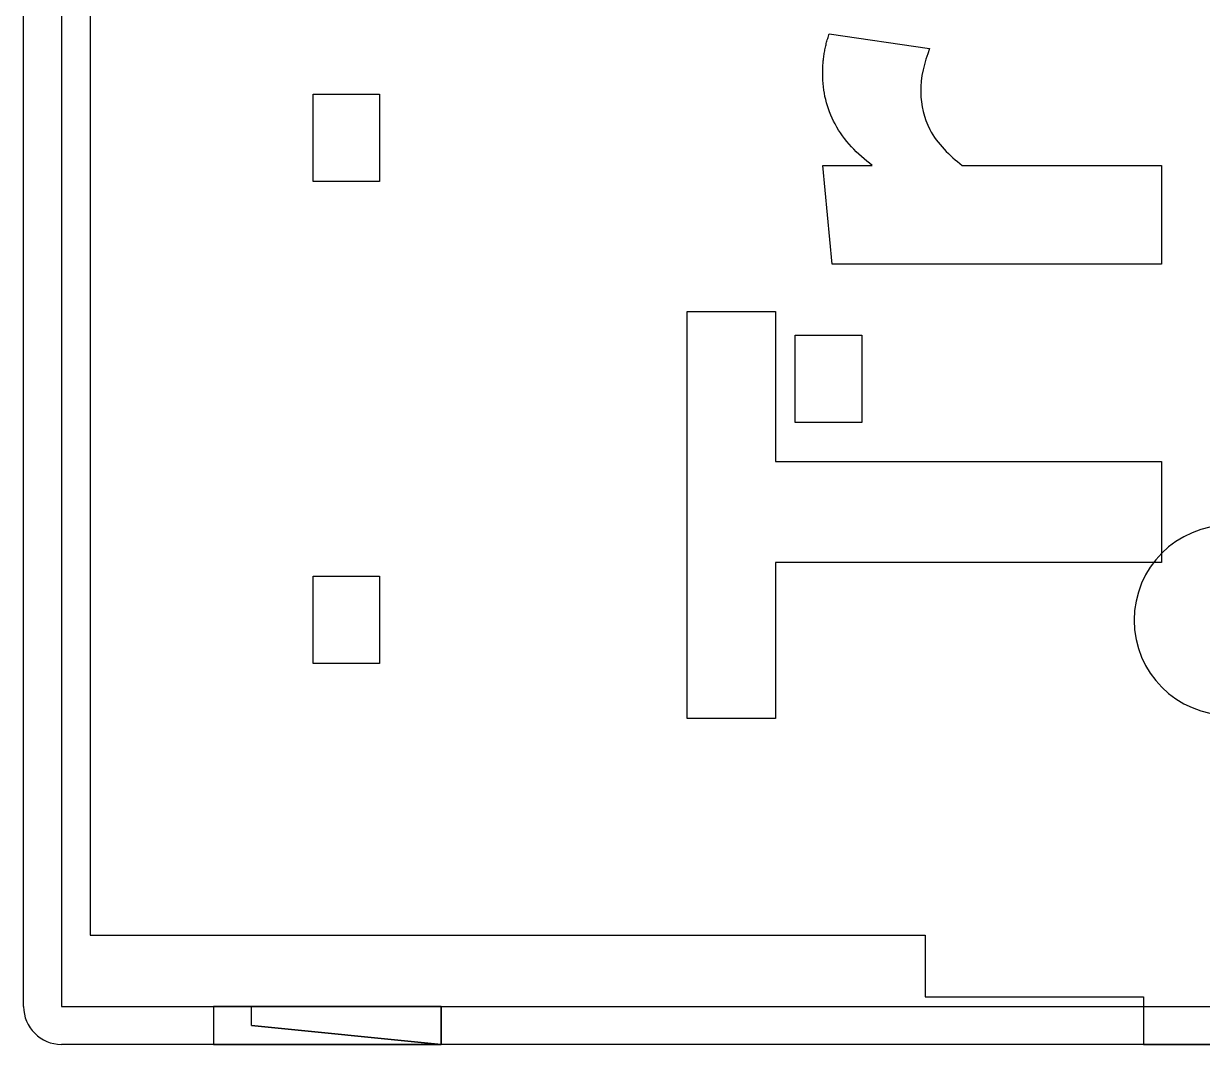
# Model space of a CAD drawing. Header units: millimetres. Extents: x -26.5 to 28.9, y -30 to 30.
# Drawn here: x 5.95 to 12.16, y 7.8 to 13.18 of the extents above; entities that cross this region are included whole.
import ezdxf

# ---------------------------------------------------------------- set-up
doc = ezdxf.new("R2010")
doc.units = ezdxf.units.MM
doc.layers.add('Feature', color=7, linetype='CONTINUOUS')

msp = doc.modelspace()

# ---------------------------------------------------------------- linework, layer by layer
at = {"layer": 'Feature'}
for p, q in [((5.95, 8, 2.85), (5.95, 23.5, 2.85)), ((5.95, 8, 14.9), (5.95, 23.5, 14.9)), ((5.95, 8, 14.9), (5.95, 23.5, 14.9)), ((5.95, 8, 2.85), (5.95, 23.5, 2.85)), ((6.15, 23.5, 15.1), (6.15, 8, 15.1)), ((6.15, 23.5, 15.1), (6.15, 8, 15.1)), ((6.3, 23.125, 1.95), (6.3, 8.375, 1.95)), ((6.3, 23.125, 1.95), (6.3, 8.375, 1.95)), ((6.3, 23.125, 2.85), (6.3, 8.375, 2.85)), ((6.3, 23.125, 2.85), (6.3, 8.375, 2.85)), ((10.1942, 13.125, 15.1), (10.7227, 13.0469, 15.1)), ((10.1942, 13.125, 15.09), (10.1942, 13.125, 15.1)), ((10.1942, 13.125, 15.1), (10.7227, 13.0469, 15.1)), ((10.1942, 13.125, 15.09), (10.1942, 13.125, 15.1)), ((10.1942, 13.125, 15.09), (10.7227, 13.0469, 15.09)), ((10.1942, 13.125, 15.09), (10.7227, 13.0469, 15.09)), ((10.7227, 13.0469, 15.09), (10.7227, 13.0469, 15.1)), ((10.7227, 13.0469, 15.09), (10.7227, 13.0469, 15.1)), ((10.1596, 12.9146, 15.09), (10.1596, 12.9146, 15.1)), ((10.1596, 12.9146, 15.09), (10.1596, 12.9146, 15.1)), ((7.475, 12.3465, 1.95), (7.475, 12.8065, 1.95)), ((7.475, 12.8065, -0.45), (7.475, 12.8065, 1.95)), ((7.475, 12.3465, -0.45), (7.475, 12.8065, -0.45)), ((7.475, 12.8065, 1.95), (7.825, 12.8065, 1.95)), ((7.475, 12.8065, -0.45), (7.825, 12.8065, -0.45)), ((7.475, 12.8065, -0.45), (7.475, 12.8065, 1.95)), ((7.475, 12.3465, -0.45), (7.475, 12.8065, -0.45)), ((7.475, 12.8065, -0.45), (7.825, 12.8065, -0.45)), ((7.475, 12.8065, 1.95), (7.825, 12.8065, 1.95)), ((7.475, 12.3465, 1.95), (7.475, 12.8065, 1.95)), ((7.825, 12.8065, 1.95), (7.825, 12.3465, 1.95)), ((7.825, 12.8065, -0.45), (7.825, 12.3465, -0.45)), ((7.825, 12.8065, -0.45), (7.825, 12.8065, 1.95)), ((7.825, 12.8065, -0.45), (7.825, 12.8065, 1.95)), ((7.825, 12.8065, -0.45), (7.825, 12.3465, -0.45)), ((7.825, 12.8065, 1.95), (7.825, 12.3465, 1.95)), ((10.6763, 12.817, 15.09), (10.6763, 12.817, 15.1)), ((10.6763, 12.817, 15.09), (10.6763, 12.817, 15.1)), ((10.1596, 12.4314, 15.1), (10.4208, 12.4314, 15.1)), ((10.2098, 11.9107, 15.1), (10.1596, 12.4314, 15.1)), ((10.2098, 11.9107, 15.1), (10.1596, 12.4314, 15.1)), ((10.2098, 11.9107, 15.09), (10.1596, 12.4314, 15.09)), ((10.1596, 12.4314, 15.09), (10.1596, 12.4314, 15.1)), ((10.1596, 12.4314, 15.1), (10.4208, 12.4314, 15.1)), ((10.1596, 12.4314, 15.09), (10.1596, 12.4314, 15.1)), ((10.1596, 12.4314, 15.09), (10.4208, 12.4314, 15.09)), ((10.1596, 12.4314, 15.09), (10.4208, 12.4314, 15.09)), ((10.2098, 11.9107, 15.09), (10.1596, 12.4314, 15.09)), ((10.4208, 12.4314, 15.09), (10.4208, 12.4314, 15.1)), ((10.4208, 12.4314, 15.09), (10.4208, 12.4314, 15.1)), ((10.8951, 12.4314, 15.1), (11.9453, 12.4314, 15.1)), ((10.8951, 12.4314, 15.09), (10.8951, 12.4314, 15.1)), ((10.8951, 12.4314, 15.1), (11.9453, 12.4314, 15.1)), ((10.8951, 12.4314, 15.09), (10.8951, 12.4314, 15.1)), ((10.8951, 12.4314, 15.09), (11.9453, 12.4314, 15.09)), ((10.8951, 12.4314, 15.09), (11.9453, 12.4314, 15.09)), ((11.9453, 12.4314, 15.1), (11.9453, 11.9107, 15.1)), ((11.9453, 12.4314, 15.09), (11.9453, 12.4314, 15.1)), ((11.9453, 12.4314, 15.1), (11.9453, 11.9107, 15.1)), ((11.9453, 12.4314, 15.09), (11.9453, 12.4314, 15.1)), ((11.9453, 12.4314, 15.09), (11.9453, 11.9107, 15.09)), ((11.9453, 12.4314, 15.09), (11.9453, 11.9107, 15.09)), ((7.825, 12.3465, 1.95), (7.475, 12.3465, 1.95)), ((7.475, 12.3465, -0.45), (7.475, 12.3465, 1.95)), ((7.825, 12.3465, -0.45), (7.475, 12.3465, -0.45)), ((7.475, 12.3465, -0.45), (7.475, 12.3465, 1.95)), ((7.825, 12.3465, -0.45), (7.475, 12.3465, -0.45)), ((7.825, 12.3465, 1.95), (7.475, 12.3465, 1.95)), ((7.825, 12.3465, -0.45), (7.825, 12.3465, 1.95)), ((7.825, 12.3465, -0.45), (7.825, 12.3465, 1.95)), ((11.9453, 11.9107, 15.1), (10.2098, 11.9107, 15.1)), ((11.9453, 11.9107, 15.1), (10.2098, 11.9107, 15.1)), ((11.9453, 11.9107, 15.09), (10.2098, 11.9107, 15.09)), ((10.2098, 11.9107, 15.09), (10.2098, 11.9107, 15.1)), ((10.2098, 11.9107, 15.09), (10.2098, 11.9107, 15.1)), ((11.9453, 11.9107, 15.09), (10.2098, 11.9107, 15.09)), ((11.9453, 11.9107, 15.09), (11.9453, 11.9107, 15.1)), ((11.9453, 11.9107, 15.09), (11.9453, 11.9107, 15.1)), ((9.44531, 9.51786, 15.1), (9.44531, 11.6607, 15.1)), ((9.44531, 11.6607, 15.1), (9.91183, 11.6607, 15.1)), ((9.44531, 9.51786, 15.1), (9.44531, 11.6607, 15.1)), ((9.44531, 9.51786, 15.09), (9.44531, 11.6607, 15.09)), ((9.44531, 11.6607, 15.09), (9.44531, 11.6607, 15.1)), ((9.44531, 11.6607, 15.1), (9.91183, 11.6607, 15.1)), ((9.44531, 11.6607, 15.09), (9.44531, 11.6607, 15.1)), ((9.44531, 11.6607, 15.09), (9.91183, 11.6607, 15.09)), ((9.44531, 9.51786, 15.09), (9.44531, 11.6607, 15.09)), ((9.44531, 11.6607, 15.09), (9.91183, 11.6607, 15.09)), ((9.91183, 11.6607, 15.1), (9.91183, 10.8717, 15.1)), ((9.91183, 11.6607, 15.09), (9.91183, 11.6607, 15.1)), ((9.91183, 11.6607, 15.1), (9.91183, 10.8717, 15.1)), ((9.91183, 11.6607, 15.09), (9.91183, 11.6607, 15.1)), ((9.91183, 11.6607, 15.09), (9.91183, 10.8717, 15.09)), ((9.91183, 11.6607, 15.09), (9.91183, 10.8717, 15.09)), ((10.015, 11.0765, 1.95), (10.015, 11.5365, 1.95)), ((10.015, 11.5365, -0.45), (10.015, 11.5365, 1.95)), ((10.015, 11.0765, -0.45), (10.015, 11.5365, -0.45)), ((10.015, 11.5365, 1.95), (10.365, 11.5365, 1.95)), ((10.015, 11.5365, -0.45), (10.365, 11.5365, -0.45)), ((10.015, 11.5365, -0.45), (10.015, 11.5365, 1.95)), ((10.015, 11.0765, -0.45), (10.015, 11.5365, -0.45)), ((10.015, 11.5365, -0.45), (10.365, 11.5365, -0.45)), ((10.015, 11.5365, 1.95), (10.365, 11.5365, 1.95)), ((10.015, 11.0765, 1.95), (10.015, 11.5365, 1.95)), ((10.365, 11.5365, 1.95), (10.365, 11.0765, 1.95)), ((10.365, 11.5365, -0.45), (10.365, 11.0765, -0.45)), ((10.365, 11.5365, -0.45), (10.365, 11.5365, 1.95)), ((10.365, 11.5365, -0.45), (10.365, 11.5365, 1.95)), ((10.365, 11.5365, -0.45), (10.365, 11.0765, -0.45)), ((10.365, 11.5365, 1.95), (10.365, 11.0765, 1.95)), ((10.365, 11.0765, 1.95), (10.015, 11.0765, 1.95)), ((10.015, 11.0765, -0.45), (10.015, 11.0765, 1.95)), ((10.365, 11.0765, -0.45), (10.015, 11.0765, -0.45)), ((10.015, 11.0765, -0.45), (10.015, 11.0765, 1.95)), ((10.365, 11.0765, -0.45), (10.015, 11.0765, -0.45)), ((10.365, 11.0765, 1.95), (10.015, 11.0765, 1.95)), ((10.365, 11.0765, -0.45), (10.365, 11.0765, 1.95)), ((10.365, 11.0765, -0.45), (10.365, 11.0765, 1.95)), ((9.91183, 10.8717, 15.1), (11.9453, 10.8717, 15.1)), ((9.91183, 10.8717, 15.09), (9.91183, 10.8717, 15.1)), ((9.91183, 10.8717, 15.1), (11.9453, 10.8717, 15.1)), ((9.91183, 10.8717, 15.09), (9.91183, 10.8717, 15.1)), ((9.91183, 10.8717, 15.09), (11.9453, 10.8717, 15.09)), ((9.91183, 10.8717, 15.09), (11.9453, 10.8717, 15.09)), ((11.9453, 10.8717, 15.1), (11.9453, 10.3393, 15.1)), ((11.9453, 10.8717, 15.09), (11.9453, 10.8717, 15.1)), ((11.9453, 10.8717, 15.1), (11.9453, 10.3393, 15.1)), ((11.9453, 10.8717, 15.09), (11.9453, 10.8717, 15.1)), ((11.9453, 10.8717, 15.09), (11.9453, 10.3393, 15.09)), ((11.9453, 10.8717, 15.09), (11.9453, 10.3393, 15.09)), ((11.9453, 10.3393, 15.1), (9.91183, 10.3393, 15.1)), ((9.91183, 10.3393, 15.1), (9.91183, 9.51786, 15.1)), ((11.9453, 10.3393, 15.1), (9.91183, 10.3393, 15.1)), ((11.9453, 10.3393, 15.09), (9.91183, 10.3393, 15.09)), ((9.91183, 10.3393, 15.09), (9.91183, 10.3393, 15.1)), ((9.91183, 10.3393, 15.1), (9.91183, 9.51786, 15.1)), ((9.91183, 10.3393, 15.09), (9.91183, 10.3393, 15.1)), ((9.91183, 10.3393, 15.09), (9.91183, 9.51786, 15.09)), ((9.91183, 10.3393, 15.09), (9.91183, 9.51786, 15.09)), ((11.9453, 10.3393, 15.09), (9.91183, 10.3393, 15.09)), ((11.9453, 10.3393, 15.09), (11.9453, 10.3393, 15.1)), ((11.9453, 10.3393, 15.09), (11.9453, 10.3393, 15.1)), ((7.475, 9.80653, 1.95), (7.475, 10.2665, 1.95)), ((7.475, 10.2665, -0.45), (7.475, 10.2665, 1.95)), ((7.475, 9.80653, -0.45), (7.475, 10.2665, -0.45)), ((7.475, 10.2665, 1.95), (7.825, 10.2665, 1.95)), ((7.475, 10.2665, -0.45), (7.825, 10.2665, -0.45)), ((7.475, 10.2665, -0.45), (7.475, 10.2665, 1.95)), ((7.475, 9.80653, -0.45), (7.475, 10.2665, -0.45)), ((7.475, 10.2665, -0.45), (7.825, 10.2665, -0.45)), ((7.475, 10.2665, 1.95), (7.825, 10.2665, 1.95)), ((7.475, 9.80653, 1.95), (7.475, 10.2665, 1.95)), ((7.825, 10.2665, 1.95), (7.825, 9.80653, 1.95)), ((7.825, 10.2665, -0.45), (7.825, 9.80653, -0.45)), ((7.825, 10.2665, -0.45), (7.825, 10.2665, 1.95)), ((7.825, 10.2665, -0.45), (7.825, 10.2665, 1.95)), ((7.825, 10.2665, -0.45), (7.825, 9.80653, -0.45)), ((7.825, 10.2665, 1.95), (7.825, 9.80653, 1.95)), ((7.825, 9.80653, 1.95), (7.475, 9.80653, 1.95)), ((7.475, 9.80653, -0.45), (7.475, 9.80653, 1.95)), ((7.825, 9.80653, -0.45), (7.475, 9.80653, -0.45)), ((7.475, 9.80653, -0.45), (7.475, 9.80653, 1.95)), ((7.825, 9.80653, -0.45), (7.475, 9.80653, -0.45)), ((7.825, 9.80653, 1.95), (7.475, 9.80653, 1.95)), ((7.825, 9.80653, -0.45), (7.825, 9.80653, 1.95)), ((7.825, 9.80653, -0.45), (7.825, 9.80653, 1.95)), ((9.91183, 9.51786, 15.1), (9.44531, 9.51786, 15.1)), ((9.44531, 9.51786, 15.09), (9.44531, 9.51786, 15.1)), ((9.91183, 9.51786, 15.1), (9.44531, 9.51786, 15.1)), ((9.91183, 9.51786, 15.09), (9.44531, 9.51786, 15.09)), ((9.44531, 9.51786, 15.09), (9.44531, 9.51786, 15.1)), ((9.91183, 9.51786, 15.09), (9.44531, 9.51786, 15.09)), ((9.91183, 9.51786, 15.09), (9.91183, 9.51786, 15.1)), ((9.91183, 9.51786, 15.09), (9.91183, 9.51786, 15.1)), ((6.3, 8.375, 1.95), (10.7, 8.375, 1.95)), ((6.3, 8.375, 1.95), (10.7, 8.375, 1.95)), ((6.3, 8.375, 2.85), (10.7, 8.375, 2.85)), ((6.3, 8.375, 2.85), (6.3, 8.375, 1.95)), ((6.3, 8.375, 2.85), (6.3, 8.375, 1.95)), ((6.3, 8.375, 2.85), (10.7, 8.375, 2.85)), ((10.7, 8.375, 1.95), (10.7, 8.05, 1.95)), ((10.7, 8.375, 1.95), (10.7, 8.05, 1.95)), ((10.7, 8.375, 2.85), (10.7, 8.05, 2.85)), ((10.7, 8.375, 2.85), (10.7, 8.375, 1.95)), ((10.7, 8.375, 2.85), (10.7, 8.375, 1.95)), ((10.7, 8.375, 2.85), (10.7, 8.05, 2.85)), ((10.7, 8.05, 1.95), (11.85, 8.05, 1.95)), ((10.7, 8.05, 1.95), (11.85, 8.05, 1.95)), ((10.7, 8.05, 2.85), (11.85, 8.05, 2.85)), ((10.7, 8.05, 2.85), (10.7, 8.05, 1.95)), ((10.7, 8.05, 2.85), (10.7, 8.05, 1.95)), ((10.7, 8.05, 2.85), (11.85, 8.05, 2.85)), ((11.85, 8.05, 1.95), (11.85, 7.8, 1.95)), ((11.85, 8.05, 1.95), (11.85, 7.8, 1.95)), ((11.85, 8.05, 2.85), (11.85, 7.8, 2.85)), ((11.85, 8.05, 2.85), (11.85, 8.05, 1.95)), ((11.85, 8.05, 2.85), (11.85, 8.05, 1.95)), ((11.85, 8.05, 2.85), (11.85, 7.8, 2.85)), ((5.95, 8, 2.85), (5.95, 8, 14.9)), ((5.95, 8, 2.85), (5.95, 8, 14.9)), ((6.15, 8, 15.1), (27.1, 8, 15.1)), ((6.15, 8, 15.1), (27.1, 8, 15.1)), ((8.15, 8, 3.90323), (6.95, 8, 3.90323)), ((6.95, 8, 3.90323), (6.95, 7.8, 3.90323)), ((6.95, 8, 3.90323), (6.95, 7.8, 3.90323)), ((6.95, 8, 3.90323), (6.95, 8, 5.10323)), ((6.95, 8, 5.10323), (6.95, 7.8, 5.10323)), ((6.95, 8, 5.10323), (6.95, 7.8, 5.10323)), ((6.95, 8, 5.10323), (8.15, 8, 5.10323)), ((8.15, 8, 3.90323), (6.95, 8, 3.90323)), ((6.95, 8, 5.10323), (8.15, 8, 5.10323)), ((6.95, 8, 3.90323), (6.95, 8, 5.10323)), ((7.15, 8, 5.00323), (8.15, 8, 5.00323)), ((7.15, 7.9, 5.00323), (7.15, 8, 5.00323)), ((7.15, 7.9, 4.00323), (7.15, 8, 4.00323)), ((8.15, 8, 4.00323), (7.15, 8, 4.00323)), ((7.15, 7.9, 5.00323), (7.15, 8, 5.00323)), ((7.15, 8, 4.00323), (7.15, 8, 5.00323)), ((7.15, 7.9, 4.00323), (7.15, 8, 4.00323)), ((7.15, 8, 5.00323), (8.15, 8, 5.00323)), ((8.15, 8, 4.00323), (7.15, 8, 4.00323)), ((7.15, 8, 4.00323), (7.15, 8, 5.00323)), ((8.15, 7.8, 5.00323), (8.15, 8, 5.00323)), ((8.15, 8, 5.00323), (8.15, 8, 4.00323)), ((8.15, 7.8, 5.00323), (8.15, 8, 5.00323)), ((8.15, 7.8, 4.00323), (8.15, 8, 4.00323)), ((8.15, 7.8, 4.00323), (8.15, 8, 4.00323)), ((8.15, 8, 5.00323), (8.15, 8, 4.00323)), ((8.15, 8, 3.90323), (8.15, 7.8, 3.90323)), ((8.15, 8, 5.10323), (8.15, 7.8, 5.10323)), ((8.15, 8, 5.10323), (8.15, 7.8, 5.10323)), ((8.15, 8, 5.10323), (8.15, 8, 3.90323)), ((8.15, 8, 3.90323), (8.15, 7.8, 3.90323)), ((8.15, 8, 5.10323), (8.15, 8, 3.90323)), ((8.15, 7.8, 5.00323), (7.15, 7.9, 5.00323)), ((7.15, 7.9, 4.00323), (8.15, 7.8, 4.00323)), ((7.15, 7.9, 5.00323), (7.15, 7.9, 4.00323)), ((7.15, 7.9, 4.00323), (8.15, 7.8, 4.00323)), ((8.15, 7.8, 5.00323), (7.15, 7.9, 5.00323)), ((7.15, 7.9, 5.00323), (7.15, 7.9, 4.00323)), ((6.15, 7.8, 14.9), (6.15, 7.8, 2.85)), ((27.1, 7.8, 14.9), (6.15, 7.8, 14.9)), ((6.15, 7.8, 14.9), (6.15, 7.8, 2.85)), ((11.85, 7.8, 2.85), (6.15, 7.8, 2.85)), ((27.1, 7.8, 14.9), (6.15, 7.8, 14.9)), ((11.85, 7.8, 2.85), (6.15, 7.8, 2.85)), ((8.15, 7.8, 3.90323), (6.95, 7.8, 3.90323)), ((6.95, 7.8, 3.90323), (6.95, 7.8, 5.10323)), ((6.95, 7.8, 5.10323), (8.15, 7.8, 5.10323)), ((8.15, 7.8, 3.90323), (6.95, 7.8, 3.90323)), ((6.95, 7.8, 3.90323), (6.95, 7.8, 5.10323)), ((6.95, 7.8, 5.10323), (8.15, 7.8, 5.10323)), ((8.15, 7.8, 5.00323), (8.15, 7.8, 4.00323)), ((8.15, 7.8, 5.00323), (8.15, 7.8, 4.00323)), ((8.15, 7.8, 5.10323), (8.15, 7.8, 3.90323)), ((8.15, 7.8, 5.10323), (8.15, 7.8, 3.90323)), ((11.85, 7.8, 1.95), (27.1, 7.8, 1.95)), ((11.85, 7.8, 2.85), (11.85, 7.8, 1.95)), ((11.85, 7.8, 1.95), (27.1, 7.8, 1.95)), ((11.85, 7.8, 2.85), (11.85, 7.8, 1.95))]:
    msp.add_line(p, q, dxfattribs=at)
for centre, radius, start, end in [((12.3, 10.035, 1.95), 0.5, 90, -90), ((12.3, 10.035, 1.95), 0.5, 90, -90), ((6.15, 8, 2.85), 0.2, 180, -90), ((6.15, 8, 14.9), 0.2, 180, -90), ((6.15, 8, 14.9), 0.2, 180, -90), ((6.15, 8, 2.85), 0.2, 180, -90), ((6.15, 8, 14.9), 0, 180, 0), ((6.15, 8, 14.9), 0, 180, 0), ((6.15, 8, 14.9), 0, -90, 0), ((6.15, 8, 14.9), 0, -90, 0)]:
    msp.add_arc(centre, radius, start, end, dxfattribs=at)
for points, degree in [([(10.1596, 12.9146, 15.1), (10.1588, 13.0228, 15.1), (10.1942, 13.125, 15.1)], 2), ([(10.1596, 12.9146, 15.1), (10.1588, 13.0228, 15.1), (10.1942, 13.125, 15.1)], 2), ([(10.1596, 12.9146, 15.09), (10.1588, 13.0228, 15.09), (10.1942, 13.125, 15.09)], 2), ([(10.1596, 12.9146, 15.09), (10.1588, 13.0228, 15.09), (10.1942, 13.125, 15.09)], 2), ([(10.7227, 13.0469, 15.1), (10.695, 12.9734, 15.1), (10.6741, 12.8961, 15.1), (10.6763, 12.817, 15.1)], 3), ([(10.7227, 13.0469, 15.1), (10.695, 12.9734, 15.1), (10.6741, 12.8961, 15.1), (10.6763, 12.817, 15.1)], 3), ([(10.7227, 13.0469, 15.09), (10.695, 12.9734, 15.09), (10.6741, 12.8961, 15.09), (10.6763, 12.817, 15.09)], 3), ([(10.7227, 13.0469, 15.09), (10.695, 12.9734, 15.09), (10.6741, 12.8961, 15.09), (10.6763, 12.817, 15.09)], 3)]:
    msp.add_open_spline(points, degree=degree, dxfattribs=at)
for points, knots in [([(10.4208, 12.4314, 15.1), (10.342, 12.4901, 15.1), (10.2716, 12.5624, 15.1), (10.2249, 12.6496, 15.1), (10.1808, 12.7324, 15.1), (10.159, 12.8207, 15.1), (10.1596, 12.9146, 15.1)], [0, 0, 0, 0, 0.517253, 0.517253, 0.517253, 1, 1, 1, 1]), ([(10.4208, 12.4314, 15.1), (10.342, 12.4901, 15.1), (10.2716, 12.5624, 15.1), (10.2249, 12.6496, 15.1), (10.1808, 12.7324, 15.1), (10.159, 12.8207, 15.1), (10.1596, 12.9146, 15.1)], [0, 0, 0, 0, 0.517253, 0.517253, 0.517253, 1, 1, 1, 1]), ([(10.4208, 12.4314, 15.09), (10.342, 12.4901, 15.09), (10.2716, 12.5624, 15.09), (10.2249, 12.6496, 15.09), (10.1808, 12.7324, 15.09), (10.159, 12.8207, 15.09), (10.1596, 12.9146, 15.09)], [0, 0, 0, 0, 0.517253, 0.517253, 0.517253, 1, 1, 1, 1]), ([(10.4208, 12.4314, 15.09), (10.342, 12.4901, 15.09), (10.2716, 12.5624, 15.09), (10.2249, 12.6496, 15.09), (10.1808, 12.7324, 15.09), (10.159, 12.8207, 15.09), (10.1596, 12.9146, 15.09)], [0, 0, 0, 0, 0.517253, 0.517253, 0.517253, 1, 1, 1, 1]), ([(10.6763, 12.817, 15.1), (10.6765, 12.7477, 15.1), (10.6925, 12.6822, 15.1), (10.7243, 12.6205, 15.1), (10.7635, 12.5437, 15.1), (10.8274, 12.4831, 15.1), (10.8951, 12.4314, 15.1)], [0, 0, 0, 0, 0.442691, 0.442691, 0.442691, 1, 1, 1, 1]), ([(10.6763, 12.817, 15.1), (10.6765, 12.7477, 15.1), (10.6925, 12.6822, 15.1), (10.7243, 12.6205, 15.1), (10.7635, 12.5437, 15.1), (10.8274, 12.4831, 15.1), (10.8951, 12.4314, 15.1)], [0, 0, 0, 0, 0.442691, 0.442691, 0.442691, 1, 1, 1, 1]), ([(10.6763, 12.817, 15.09), (10.6765, 12.7477, 15.09), (10.6925, 12.6822, 15.09), (10.7243, 12.6205, 15.09), (10.7635, 12.5437, 15.09), (10.8274, 12.4831, 15.09), (10.8951, 12.4314, 15.09)], [0, 0, 0, 0, 0.442691, 0.442691, 0.442691, 1, 1, 1, 1]), ([(10.6763, 12.817, 15.09), (10.6765, 12.7477, 15.09), (10.6925, 12.6822, 15.09), (10.7243, 12.6205, 15.09), (10.7635, 12.5437, 15.09), (10.8274, 12.4831, 15.09), (10.8951, 12.4314, 15.09)], [0, 0, 0, 0, 0.442691, 0.442691, 0.442691, 1, 1, 1, 1])]:
    msp.add_open_spline(points, degree=3, knots=knots, dxfattribs=at)

doc.saveas('drawing.dxf')
